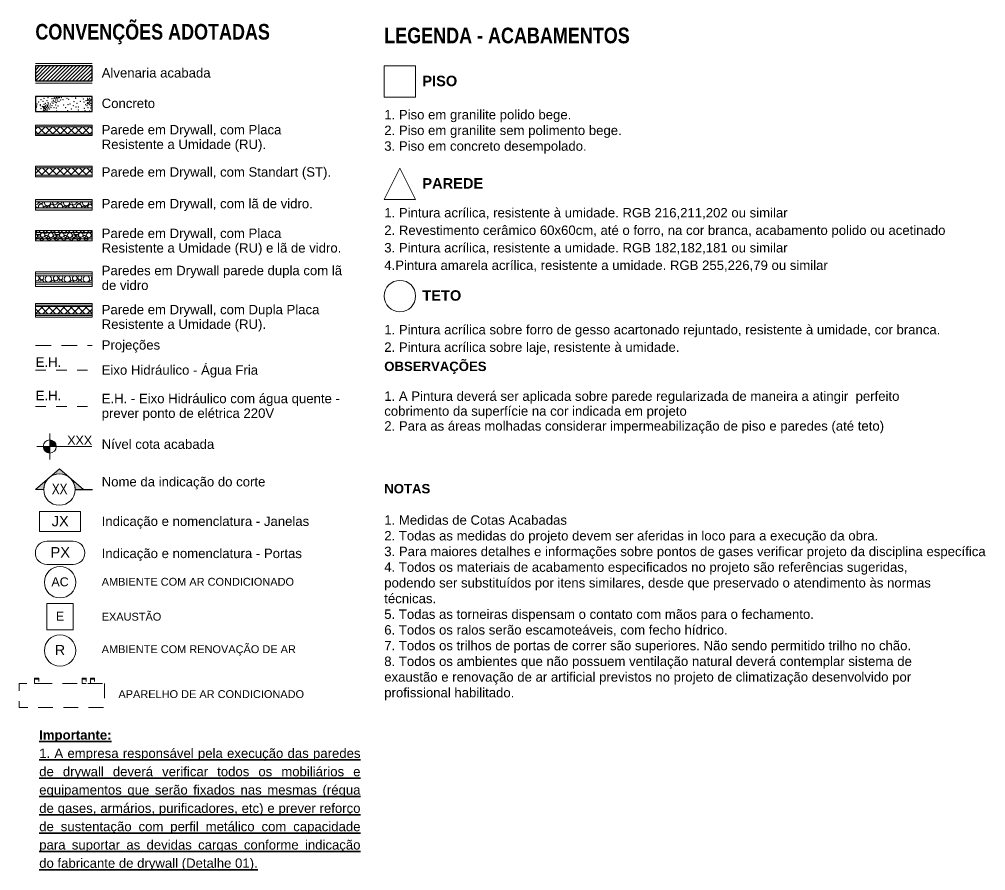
# Model space of a CAD drawing. Header units: metres. Extents: x -77.1 to 22, y -70.6 to -27.7.
# Drawn here: x 12.73 to 21.97, y -58.39 to -50.25 of the extents above; entities that cross this region are included whole.
import ezdxf
from ezdxf.enums import TextEntityAlignment as Align

# ---------------------------------------------------------------- set-up
doc = ezdxf.new("R2010")
doc.units = ezdxf.units.M
doc.header["$MEASUREMENT"] = 0
for name, pattern in [('Dashed', [0.07, 0.045, -0.025]), ('Hidden Line', [0.195611, 0.141111, -0.0545]), ('Long Dashed', [0.2, 0.15, -0.05])]:
    doc.linetypes.add(name, pattern=pattern)
for name, color, linetype, lineweight in [('0_Caneta_No__1', 7, 'Continuous', 35), ('0_Caneta_No__241', 7, 'Continuous', 13), ('0_Caneta_No__3', 7, 'Continuous', 25), ('0_Caneta_No__98', 7, 'Continuous', 0), ('0_Caneta_No__99', 7, 'Continuous', 20), ('PAREDE CONSTRUIR_Caneta_No__241', 7, 'Continuous', 13), ('PAREDE CONSTRUIR_Caneta_No__255', 255, 'Continuous', 0), ('PAREDE CONSTRUIR_Caneta_No__83', 84, 'Continuous', 0), ('PAREDE CONSTRUIR_Caneta_No__96', 252, 'Continuous', 0), ('TERRENO.ARQ_Caneta_No__98', 7, 'Continuous', 0)]:
    doc.layers.add(name, color=color, linetype=linetype, lineweight=lineweight)
for name, color, linetype, lineweight, true_color in [('0_Caneta_No__12', 7, 'Continuous', 0, 0x030303), ('0_Caneta_No__165', 7, 'Continuous', 5, 0x002baa), ('0_Caneta_No__167', 7, 'Continuous', 13, 0x0035d5), ('0_Caneta_No__208', 7, 'Continuous', 13, 0xaf00ea), ('0_Caneta_No__25', 7, 'Continuous', 13, 0x982312), ('0_Caneta_No__97', 7, 'Continuous', 5, 0x6b6b6b), ('GASES_Caneta_No__29', 7, 'Continuous', 0, 0xe3351c)]:
    doc.layers.add(name, color=color, linetype=linetype, lineweight=lineweight, true_color=true_color)
doc.layers.add('GASES', color=7, linetype='Continuous')
doc.styles.add('ESTILO_GERADO_1', font='arial.ttf')
doc.styles.add('ESTILO_GERADO_2', font='arial.ttf')
doc.styles.add('ESTILO_GERADO_3', font='arial.ttf', dxfattribs={"width": 0.8})
doc.styles.add('ESTILO_GERADO_4', font='ARIALN.TTF')
pattern_1 = [(45, (33.910787, -60.25299), (-0.03535534, 0.03535534), []), (135, (33.910787, -60.25299), (0.03535534, 0.03535534), [])]

# ---------------------------------------------------------------- blocks, each defined once
blk = doc.blocks.new('*X1000', base_point=(33.9108, -60.253))
at = {"layer": 'PAREDE CONSTRUIR_Caneta_No__96', "color": 252, "linetype": 'Continuous', "lineweight": 0}
for p, q in [((12.8842, -52.0184), (12.8903, -52.0204)), ((12.8903, -52.0204), (12.9043, -52.0158)), ((12.9043, -52.0158), (12.913, -52.0039)), ((12.913, -52.0039), (12.913, -51.9917)), ((12.9239, -52.0202), (12.9153, -52.032)), ((12.92, -51.9917), (12.9217, -52.0017)), ((12.9217, -52.0017), (12.9318, -52.0102)), ((12.9378, -52.0157), (12.9239, -52.0202)), ((12.9318, -52.0102), (12.9449, -52.0102)), ((12.9517, -52.0202), (12.9378, -52.0157)), ((12.9449, -52.0102), (12.9549, -52.0017)), ((12.9603, -52.032), (12.9517, -52.0202)), ((12.9549, -52.0017), (12.9567, -51.9917)), ((12.9723, -51.9917), (12.9701, -52.0071)), ((12.9701, -52.0071), (12.9773, -52.0228)), ((12.9773, -52.0228), (12.9918, -52.0321)), ((13.009, -52.0321), (13.0235, -52.0228)), ((13.0304, -52.021), (13.0227, -52.0317)), ((13.0235, -52.0228), (13.0307, -52.0071)), ((13.0307, -52.0071), (13.0285, -51.9917)), ((13.0429, -52.017), (13.0304, -52.021)), ((13.0555, -52.021), (13.0429, -52.017)), ((13.0495, -51.9917), (13.0495, -52.0039)), ((13.0495, -52.0039), (13.0582, -52.0158)), ((13.0632, -52.0317), (13.0555, -52.021)), ((13.0582, -52.0158), (13.0722, -52.0204)), ((13.0722, -52.0204), (13.0862, -52.0158)), ((13.0862, -52.0158), (13.0949, -52.0039)), ((13.0949, -52.0039), (13.0949, -51.9917)), ((13.1058, -52.0202), (13.0972, -52.032)), ((13.1018, -51.9917), (13.1036, -52.0017)), ((13.1036, -52.0017), (13.1136, -52.0102)), ((13.1197, -52.0157), (13.1058, -52.0202)), ((13.1136, -52.0102), (13.1268, -52.0102)), ((13.1336, -52.0202), (13.1197, -52.0157)), ((13.1268, -52.0102), (13.1368, -52.0017)), ((13.1422, -52.032), (13.1336, -52.0202)), ((13.1368, -52.0017), (13.1386, -51.9917)), ((13.1542, -51.9917), (13.152, -52.0071)), ((13.152, -52.0071), (13.1591, -52.0228)), ((13.1591, -52.0228), (13.1736, -52.0321)), ((13.1909, -52.0321), (13.2054, -52.0228)), ((13.2123, -52.021), (13.2046, -52.0317)), ((13.2054, -52.0228), (13.2125, -52.0071)), ((13.2125, -52.0071), (13.2103, -51.9917)), ((13.2248, -52.017), (13.2123, -52.021)), ((13.2373, -52.021), (13.2248, -52.017)), ((13.2313, -51.9917), (13.2313, -52.0039)), ((13.2313, -52.0039), (13.24, -52.0158)), ((13.245, -52.0317), (13.2373, -52.021)), ((13.24, -52.0158), (13.254, -52.0204)), ((13.254, -52.0204), (13.2681, -52.0158)), ((13.2681, -52.0158), (13.2767, -52.0039)), ((13.2767, -52.0039), (13.2767, -51.9917)), ((13.2876, -52.0202), (13.279, -52.032)), ((13.2837, -51.9917), (13.2854, -52.0017)), ((13.2854, -52.0017), (13.2955, -52.0102)), ((13.3015, -52.0157), (13.2876, -52.0202)), ((13.2955, -52.0102), (13.3086, -52.0102)), ((13.3154, -52.0202), (13.3015, -52.0157)), ((13.3086, -52.0102), (13.3187, -52.0017)), ((13.324, -52.032), (13.3154, -52.0202)), ((13.3187, -52.0017), (13.3204, -51.9917)), ((13.336, -51.9917), (13.3338, -52.0071)), ((13.3338, -52.0071), (13.341, -52.0228)), ((13.341, -52.0228), (13.3555, -52.0321)), ((13.3727, -52.0321), (13.3872, -52.0228)), ((13.3941, -52.021), (13.3864, -52.0317)), ((13.3872, -52.0228), (13.3944, -52.0071)), ((13.3944, -52.0071), (13.3922, -51.9917)), ((13.4067, -52.017), (13.3941, -52.021)), ((13.4192, -52.021), (13.4067, -52.017)), ((13.4132, -51.9917), (13.4132, -52.0039)), ((13.4132, -52.0039), (13.4219, -52.0158)), ((13.4258, -52.0302), (13.4192, -52.021)), ((13.4219, -52.0158), (13.4258, -52.0171)), ((12.8875, -52.0436), (12.8844, -52.0509)), ((12.8844, -52.0509), (12.8848, -52.0517)), ((12.8948, -52.0406), (12.8875, -52.0436)), ((12.9021, -52.0436), (12.8948, -52.0406)), ((12.9051, -52.0509), (12.9021, -52.0436)), ((12.9048, -52.0517), (12.9051, -52.0509)), ((12.9153, -52.032), (12.9153, -52.0466)), ((12.9153, -52.0466), (12.919, -52.0517)), ((12.9566, -52.0517), (12.9603, -52.0466)), ((12.9603, -52.0466), (12.9603, -52.032)), ((12.9672, -52.0388), (12.9631, -52.0489)), ((12.9631, -52.0489), (12.9642, -52.0517)), ((12.9773, -52.0346), (12.9672, -52.0388)), ((12.9875, -52.0388), (12.9773, -52.0346)), ((12.9916, -52.0489), (12.9875, -52.0388)), ((12.9905, -52.0517), (12.9916, -52.0489)), ((12.9918, -52.0321), (13.009, -52.0321)), ((13.0004, -52.0382), (12.9967, -52.0471)), ((12.9967, -52.0471), (12.9986, -52.0517)), ((13.0093, -52.0346), (13.0004, -52.0382)), ((13.0181, -52.0382), (13.0093, -52.0346)), ((13.0218, -52.0471), (13.0181, -52.0382)), ((13.0199, -52.0517), (13.0218, -52.0471)), ((13.0227, -52.0317), (13.0227, -52.0448)), ((13.0227, -52.0448), (13.0277, -52.0517)), ((13.0582, -52.0517), (13.0632, -52.0448)), ((13.0632, -52.0448), (13.0632, -52.0317)), ((13.0693, -52.0436), (13.0663, -52.0509)), ((13.0663, -52.0509), (13.0666, -52.0517)), ((13.0766, -52.0406), (13.0693, -52.0436)), ((13.0839, -52.0436), (13.0766, -52.0406)), ((13.087, -52.0509), (13.0839, -52.0436)), ((13.0867, -52.0517), (13.087, -52.0509)), ((13.0972, -52.032), (13.0972, -52.0466)), ((13.0972, -52.0466), (13.1009, -52.0517)), ((13.1385, -52.0517), (13.1422, -52.0466)), ((13.1422, -52.0466), (13.1422, -52.032)), ((13.1491, -52.0388), (13.1449, -52.0489)), ((13.1449, -52.0489), (13.1461, -52.0517)), ((13.1592, -52.0346), (13.1491, -52.0388)), ((13.1693, -52.0388), (13.1592, -52.0346)), ((13.1735, -52.0489), (13.1693, -52.0388)), ((13.1723, -52.0517), (13.1735, -52.0489)), ((13.1736, -52.0321), (13.1909, -52.0321)), ((13.1822, -52.0382), (13.1786, -52.0471)), ((13.1786, -52.0471), (13.1805, -52.0517)), ((13.1911, -52.0346), (13.1822, -52.0382)), ((13.2, -52.0382), (13.1911, -52.0346)), ((13.2037, -52.0471), (13.2, -52.0382)), ((13.2017, -52.0517), (13.2037, -52.0471)), ((13.2046, -52.0317), (13.2046, -52.0448)), ((13.2046, -52.0448), (13.2096, -52.0517)), ((13.24, -52.0517), (13.245, -52.0448)), ((13.245, -52.0448), (13.245, -52.0317)), ((13.2512, -52.0436), (13.2481, -52.0509)), ((13.2481, -52.0509), (13.2485, -52.0517)), ((13.2585, -52.0406), (13.2512, -52.0436)), ((13.2658, -52.0436), (13.2585, -52.0406)), ((13.2688, -52.0509), (13.2658, -52.0436)), ((13.2685, -52.0517), (13.2688, -52.0509)), ((13.279, -52.032), (13.279, -52.0466)), ((13.279, -52.0466), (13.2827, -52.0517)), ((13.3204, -52.0517), (13.324, -52.0466)), ((13.324, -52.0466), (13.324, -52.032)), ((13.3309, -52.0388), (13.3268, -52.0489)), ((13.3268, -52.0489), (13.3279, -52.0517)), ((13.3411, -52.0346), (13.3309, -52.0388)), ((13.3512, -52.0388), (13.3411, -52.0346)), ((13.3553, -52.0489), (13.3512, -52.0388)), ((13.3542, -52.0517), (13.3553, -52.0489)), ((13.3555, -52.0321), (13.3727, -52.0321)), ((13.3641, -52.0382), (13.3604, -52.0471)), ((13.3604, -52.0471), (13.3623, -52.0517)), ((13.373, -52.0346), (13.3641, -52.0382)), ((13.3818, -52.0382), (13.373, -52.0346)), ((13.3855, -52.0471), (13.3818, -52.0382)), ((13.3836, -52.0517), (13.3855, -52.0471)), ((13.3864, -52.0317), (13.3864, -52.0448)), ((13.3864, -52.0448), (13.3914, -52.0517)), ((13.4219, -52.0517), (13.4258, -52.0463))]:
    blk.add_line(p, q, dxfattribs=at)
blk = doc.blocks.new('*X1001', base_point=(33.9108, -60.253))
at = {"layer": 'PAREDE CONSTRUIR_Caneta_No__96', "color": 252, "linetype": 'Continuous', "lineweight": 0}
for centre, radius in [((12.9548, -52.3112), 0.0213), ((13.0315, -52.3123), 0.0237), ((13.1367, -52.3112), 0.0213), ((13.2134, -52.3123), 0.0237), ((13.3185, -52.3112), 0.0213), ((13.3952, -52.3123), 0.0237), ((12.9211, -52.3201), 0.0125), ((12.9885, -52.3239), 0.0103), ((13.0711, -52.3219), 0.0143), ((13.103, -52.3201), 0.0125), ((13.1703, -52.3239), 0.0103), ((13.2529, -52.3219), 0.0143), ((13.2848, -52.3201), 0.0125), ((13.3522, -52.3239), 0.0103)]:
    blk.add_circle(centre, radius, dxfattribs=at)
for centre, radius, start, end in [((12.9122, -52.2758), 0.0306, 203.66298, 338.71845), ((12.984, -52.2695), 0.0239, 226.62229, 313.3777), ((13.0941, -52.2758), 0.0306, 201.28156, 338.71844), ((13.1659, -52.2695), 0.0239, 226.6223, 313.37769), ((13.276, -52.2758), 0.0306, 201.28156, 338.71844), ((13.3477, -52.2695), 0.0239, 226.62231, 313.37769), ((12.8892, -52.3219), 0.0143, 249.59249, 110.40751), ((12.894, -52.3605), 0.0239, 34.93905, 114.29896), ((12.942, -52.3561), 0.0192, 28.84317, 151.15683), ((13.0041, -52.3668), 0.0306, 40.53009, 139.46991), ((13.0759, -52.3605), 0.0239, 34.93906, 145.06094), ((13.1239, -52.3561), 0.0192, 28.84319, 151.15681), ((13.186, -52.3668), 0.0306, 40.53011, 139.4699), ((13.2577, -52.3605), 0.0239, 34.93908, 145.06092), ((13.3058, -52.3561), 0.0192, 28.84321, 151.15679), ((13.3678, -52.3668), 0.0306, 40.53012, 139.46988), ((13.4396, -52.3605), 0.0239, 125.233, 145.06091), ((13.4348, -52.3219), 0.0143, 128.66081, 231.33919)]:
    blk.add_arc(centre, radius, start, end, dxfattribs=at)
blk = doc.blocks.new('*X1002', base_point=(33.9108, -60.253))
at = {"layer": 'PAREDE CONSTRUIR_Caneta_No__96', "color": 252, "linetype": 'Continuous', "lineweight": 0}
for p, q in [((12.8951, -52.7015), (12.8842, -52.7051)), ((12.8842, -52.744), (12.8977, -52.7484)), ((12.8887, -52.7596), (12.8842, -52.7534)), ((12.8887, -52.7615), (12.8887, -52.7596)), ((12.8977, -52.7484), (12.9118, -52.7438)), ((12.9118, -52.7052), (12.9004, -52.7015)), ((12.9204, -52.7172), (12.9118, -52.7052)), ((12.9118, -52.7438), (12.9204, -52.7319)), ((12.9204, -52.7319), (12.9204, -52.7172)), ((12.9313, -52.7482), (12.9228, -52.76)), ((12.9228, -52.76), (12.9228, -52.7615)), ((12.9334, -52.7054), (12.9269, -52.7168)), ((12.9269, -52.7168), (12.9291, -52.7297)), ((12.9291, -52.7297), (12.9392, -52.7381)), ((12.9452, -52.7436), (12.9313, -52.7482)), ((12.9441, -52.7015), (12.9334, -52.7054)), ((12.9392, -52.7381), (12.9523, -52.7381)), ((12.9592, -52.7482), (12.9452, -52.7436)), ((12.9581, -52.7054), (12.9474, -52.7015)), ((12.9523, -52.7381), (12.9624, -52.7297)), ((12.9646, -52.7168), (12.9581, -52.7054)), ((12.9677, -52.76), (12.9592, -52.7482)), ((12.9624, -52.7297), (12.9646, -52.7168)), ((12.9677, -52.7615), (12.9677, -52.76)), ((12.98, -52.718), (12.9775, -52.7351)), ((12.9775, -52.7351), (12.9847, -52.7508)), ((12.9913, -52.705), (12.98, -52.718)), ((12.9847, -52.7508), (12.9992, -52.7601)), ((13.0031, -52.7015), (12.9913, -52.705)), ((12.9992, -52.7601), (13.0164, -52.7601)), ((13.0244, -52.705), (13.0126, -52.7015)), ((13.0164, -52.7601), (13.0309, -52.7508)), ((13.0357, -52.718), (13.0244, -52.705)), ((13.0379, -52.749), (13.0301, -52.7596)), ((13.0301, -52.7596), (13.0301, -52.7615)), ((13.0309, -52.7508), (13.0381, -52.7351)), ((13.0381, -52.7351), (13.0357, -52.718)), ((13.0504, -52.7449), (13.0379, -52.749)), ((13.0629, -52.749), (13.0504, -52.7449)), ((13.0656, -52.7052), (13.0569, -52.7172)), ((13.0569, -52.7172), (13.0569, -52.7319)), ((13.0569, -52.7319), (13.0656, -52.7438)), ((13.0706, -52.7596), (13.0629, -52.749)), ((13.0769, -52.7015), (13.0656, -52.7052)), ((13.0656, -52.7438), (13.0796, -52.7484)), ((13.0706, -52.7615), (13.0706, -52.7596)), ((13.0796, -52.7484), (13.0936, -52.7438)), ((13.0936, -52.7052), (13.0823, -52.7015)), ((13.1023, -52.7172), (13.0936, -52.7052)), ((13.0936, -52.7438), (13.1023, -52.7319)), ((13.1023, -52.7319), (13.1023, -52.7172)), ((13.1132, -52.7482), (13.1046, -52.76)), ((13.1046, -52.76), (13.1046, -52.7615)), ((13.1153, -52.7054), (13.1087, -52.7168)), ((13.1087, -52.7168), (13.111, -52.7297)), ((13.111, -52.7297), (13.1211, -52.7381)), ((13.1271, -52.7436), (13.1132, -52.7482)), ((13.126, -52.7015), (13.1153, -52.7054)), ((13.1211, -52.7381), (13.1342, -52.7381)), ((13.141, -52.7482), (13.1271, -52.7436)), ((13.1399, -52.7054), (13.1293, -52.7015)), ((13.1342, -52.7381), (13.1442, -52.7297)), ((13.1465, -52.7168), (13.1399, -52.7054)), ((13.1496, -52.76), (13.141, -52.7482)), ((13.1442, -52.7297), (13.1465, -52.7168)), ((13.1496, -52.7615), (13.1496, -52.76)), ((13.1618, -52.718), (13.1594, -52.7351)), ((13.1594, -52.7351), (13.1665, -52.7508)), ((13.1731, -52.705), (13.1618, -52.718)), ((13.1665, -52.7508), (13.181, -52.7601)), ((13.1849, -52.7015), (13.1731, -52.705)), ((13.181, -52.7601), (13.1983, -52.7601)), ((13.2062, -52.705), (13.1944, -52.7015)), ((13.1983, -52.7601), (13.2128, -52.7508)), ((13.2175, -52.718), (13.2062, -52.705)), ((13.2197, -52.749), (13.212, -52.7596)), ((13.212, -52.7596), (13.212, -52.7615)), ((13.2128, -52.7508), (13.22, -52.7351)), ((13.22, -52.7351), (13.2175, -52.718)), ((13.2322, -52.7449), (13.2197, -52.749)), ((13.2447, -52.749), (13.2322, -52.7449)), ((13.2474, -52.7052), (13.2388, -52.7172)), ((13.2388, -52.7172), (13.2388, -52.7319)), ((13.2388, -52.7319), (13.2474, -52.7438)), ((13.2525, -52.7596), (13.2447, -52.749)), ((13.2588, -52.7015), (13.2474, -52.7052)), ((13.2474, -52.7438), (13.2614, -52.7484)), ((13.2525, -52.7615), (13.2525, -52.7596)), ((13.2614, -52.7484), (13.2755, -52.7438)), ((13.2755, -52.7052), (13.2641, -52.7015)), ((13.2841, -52.7172), (13.2755, -52.7052)), ((13.2755, -52.7438), (13.2841, -52.7319)), ((13.2841, -52.7319), (13.2841, -52.7172)), ((13.2951, -52.7482), (13.2865, -52.76)), ((13.2865, -52.76), (13.2865, -52.7615)), ((13.2971, -52.7054), (13.2906, -52.7168)), ((13.2906, -52.7168), (13.2929, -52.7297)), ((13.2929, -52.7297), (13.3029, -52.7381)), ((13.309, -52.7436), (13.2951, -52.7482)), ((13.3078, -52.7015), (13.2971, -52.7054)), ((13.3029, -52.7381), (13.316, -52.7381)), ((13.3229, -52.7482), (13.309, -52.7436)), ((13.3218, -52.7054), (13.3111, -52.7015)), ((13.316, -52.7381), (13.3261, -52.7297)), ((13.3284, -52.7168), (13.3218, -52.7054)), ((13.3315, -52.76), (13.3229, -52.7482)), ((13.3261, -52.7297), (13.3284, -52.7168)), ((13.3315, -52.7615), (13.3315, -52.76)), ((13.3437, -52.718), (13.3412, -52.7351)), ((13.3412, -52.7351), (13.3484, -52.7508)), ((13.355, -52.705), (13.3437, -52.718)), ((13.3484, -52.7508), (13.3629, -52.7601)), ((13.3668, -52.7015), (13.355, -52.705)), ((13.3629, -52.7601), (13.3801, -52.7601)), ((13.3881, -52.705), (13.3763, -52.7015)), ((13.3801, -52.7601), (13.3946, -52.7508)), ((13.3994, -52.718), (13.3881, -52.705)), ((13.4016, -52.749), (13.3938, -52.7596)), ((13.3938, -52.7596), (13.3938, -52.7615)), ((13.3946, -52.7508), (13.4018, -52.7351)), ((13.4018, -52.7351), (13.3994, -52.718)), ((13.4141, -52.7449), (13.4016, -52.749)), ((13.4258, -52.7488), (13.4141, -52.7449)), ((13.4258, -52.71), (13.4206, -52.7172)), ((13.4206, -52.7172), (13.4206, -52.7319)), ((13.4206, -52.7319), (13.4258, -52.7391))]:
    blk.add_line(p, q, dxfattribs=at)
blk = doc.blocks.new('*X1003', base_point=(33.9108, -60.253))
at = {"layer": '0_Caneta_No__241', "color": 7, "linetype": 'Continuous', "lineweight": 13}
for p, q in [((13.0705, -51.0024), (13.0711, -50.9865)), ((13.0705, -51.0024), (13.0835, -51.0052)), ((13.091, -50.9865), (13.0835, -51.0052)), ((13.0986, -50.9977), (13.1031, -50.9865)), ((13.1145, -50.9984), (13.0986, -50.9977)), ((13.1076, -50.9865), (13.1158, -50.9932)), ((13.1158, -50.9932), (13.1145, -50.9984)), ((13.3827, -51.0107), (13.3782, -51.0232)), ((13.3827, -51.0107), (13.3992, -51.0136)), ((12.9596, -51.0939), (12.9653, -51.0799)), ((12.9755, -51.0947), (12.9596, -51.0939)), ((12.964, -51.1178), (12.9646, -51.1011)), ((12.9646, -51.1011), (12.982, -51.1)), ((12.9653, -51.0799), (12.9769, -51.0894)), ((12.9769, -51.0894), (12.9755, -51.0947)), ((12.982, -51.1), (12.9769, -51.1206)), ((12.9788, -51.0818), (12.9849, -51.0691)), ((12.9921, -51.0882), (12.9788, -51.0818)), ((12.9849, -51.0691), (12.9931, -51.067)), ((12.9921, -51.0882), (13.0057, -51.0771)), ((12.9931, -51.067), (13.0057, -51.0771)), ((13.395, -51.0289), (13.3782, -51.0232)), ((13.3807, -51.0548), (13.3836, -51.0392)), ((13.3857, -51.0569), (13.3807, -51.0548)), ((13.3836, -51.0392), (13.3967, -51.0467)), ((13.3967, -51.0467), (13.3857, -51.0569)), ((13.3992, -51.0136), (13.395, -51.0289)), ((13.4102, -51.022), (13.401, -51.038)), ((13.4053, -51.045), (13.401, -51.038)), ((13.4175, -51.0576), (13.4053, -51.045)), ((13.4222, -51.0213), (13.4102, -51.022)), ((13.4258, -51.0495), (13.4175, -51.0576)), ((13.4258, -51.0315), (13.4222, -51.0213)), ((12.964, -51.1178), (12.9769, -51.1206))]:
    blk.add_line(p, q, dxfattribs=at)
for p in [(12.9001, -50.9875), (12.9678, -51.0026), (13.0039, -50.9956), (13.0432, -51.0064), (13.0636, -51.0031), (13.0956, -51.0085), (13.1322, -50.9974), (13.1675, -50.9875), (13.1869, -51.0019), (13.2335, -50.9889), (13.2699, -51.0024), (13.2701, -50.9919), (13.3315, -50.9874), (13.3418, -51.0089), (13.383, -51.0038), (13.4036, -51.003), (12.8924, -51.0901), (12.8965, -51.0764), (12.8995, -51.0586), (12.9171, -51.0384), (12.9303, -51.0636), (12.9321, -51.0745), (12.9371, -51.0154), (12.938, -51.1019), (12.9496, -51.0799), (12.9564, -51.0331), (12.9578, -51.0839), (12.9675, -51.0613), (12.9804, -51.0508), (12.9933, -51.0942), (12.9957, -51.026), (13.0045, -51.0457), (13.0089, -51.0583), (13.0108, -51.0929), (13.0251, -51.076), (13.0282, -51.0577), (13.0341, -51.0936), (13.0433, -51.0395), (13.0437, -51.0721), (13.0533, -51.0506), (13.0558, -51.0234), (13.0617, -51.036), (13.0627, -51.0929), (13.0763, -51.0393), (13.0775, -51.0677), (13.0784, -51.0194), (13.0839, -51.0462), (13.0839, -51.0951), (13.0951, -51.0289), (13.0998, -51.0777), (13.1103, -51.0332), (13.1264, -51.0199), (13.1482, -51.0151), (13.1562, -51.067), (13.1733, -51.093), (13.1949, -51.0655), (13.2038, -51.0133), (13.2152, -51.0563), (13.246, -51.0731), (13.2547, -51.0353), (13.2713, -51.0865), (13.2819, -51.0512), (13.2955, -51.0863), (13.3139, -51.0327), (13.3505, -51.0385), (13.3517, -51.0999), (13.364, -51.0641), (13.367, -51.0245), (13.3793, -51.0725), (13.3879, -51.0923), (13.4018, -51.0637), (13.4122, -51.096), (13.4151, -51.0751), (13.4174, -51.0171), (13.4258, -51.0651), (12.9619, -51.126), (12.9739, -51.1292), (12.9874, -51.1084), (12.9948, -51.1207), (13.0029, -51.1051), (13.0174, -51.1045), (13.0872, -51.125), (13.1918, -51.121), (13.2271, -51.106), (13.294, -51.1155), (13.3582, -51.1214), (13.4029, -51.1248)]:
    blk.add_point(p, dxfattribs=at)
blk = doc.blocks.new('Especificador(3)[1]_8', base_point=(12.9701, -55.7806))
at = {"layer": '0_Caneta_No__167', "color": 162, "linetype": 'Continuous', "lineweight": 13, "true_color": 0x0035d5}
blk.add_circle((13.1201, -55.6306), 0.15, dxfattribs=at)
at = {"layer": '0_Caneta_No__167', "color": 162, "lineweight": 13, "true_color": 0x0035d5, "style": 'ESTILO_GERADO_1'}
blk.add_attdef('Teto', text='', height=0.085, dxfattribs=at).set_placement((13.1201, -55.6264), align=Align.MIDDLE_CENTER)
blk = doc.blocks.new('Especificador(3)[2]_8', base_point=(12.9701, -56.4336))
at = {"layer": '0_Caneta_No__208', "color": 200, "linetype": 'Continuous', "lineweight": 13, "true_color": 0xaf00ea}
blk.add_circle((13.1201, -56.2836), 0.15, dxfattribs=at)
at = {"layer": '0_Caneta_No__208', "color": 200, "lineweight": 13, "true_color": 0xaf00ea, "style": 'ESTILO_GERADO_1'}
blk.add_attdef('Teto', text='', height=0.095, dxfattribs=at).set_placement((13.1201, -56.2782), align=Align.MIDDLE_CENTER)
blk = doc.blocks.new('Ar Condicionado Split 20[3]_8', base_point=(13.5458, -56.5983))
at = {"layer": '0_Caneta_No__167', "color": 162, "linetype": 'Hidden Line', "lineweight": 13, "true_color": 0x0035d5, "flags": 128}
for points in [[(12.8758, -56.5583), (12.8758, -56.5483), (12.9158, -56.5483), (12.9158, -56.5583)], [(13.3308, -56.5583), (13.3308, -56.5483), (13.3708, -56.5483), (13.3708, -56.5583)], [(13.4108, -56.5583), (13.4108, -56.5483), (13.4508, -56.5483), (13.4508, -56.5583)], [(13.5458, -56.5983), (13.5458, -56.8283), (12.7308, -56.8283), (12.7308, -56.5983)], [(12.9158, -56.5983), (12.8758, -56.5983), (12.8758, -56.5583), (12.9158, -56.5583)], [(13.3708, -56.5983), (13.3308, -56.5983), (13.3308, -56.5583), (13.3708, -56.5583)], [(13.4508, -56.5983), (13.4108, -56.5983), (13.4108, -56.5583), (13.4508, -56.5583)]]:
    blk.add_lwpolyline(points, close=True, dxfattribs=at)
blk = doc.blocks.new('Especificador(3)[4]_8', base_point=(12.9951, -56.0851))
at = {"layer": 'GASES_Caneta_No__29', "color": 22, "linetype": 'Continuous', "lineweight": 0, "true_color": 0xe3351c}
for p, q in [((13.2451, -55.8351), (12.9951, -55.8351)), ((12.9951, -55.8351), (12.9951, -56.0851)), ((13.2451, -56.0851), (13.2451, -55.8351)), ((12.9951, -56.0851), (13.2451, -56.0851))]:
    blk.add_line(p, q, dxfattribs=at)
at = {"layer": 'GASES_Caneta_No__29', "color": 22, "lineweight": 0, "true_color": 0xe3351c, "style": 'ESTILO_GERADO_1'}
blk.add_attdef('Piso', text='', height=0.085, dxfattribs=at).set_placement((13.1201, -55.9552), align=Align.MIDDLE_CENTER)

msp = doc.modelspace()

# ---------------------------------------------------------------- hatches: boundary and pattern name
at = {"layer": '0_Caneta_No__241', "linetype": 'Continuous', "lineweight": 13}
h = msp.add_hatch(dxfattribs=at)
h.set_pattern_fill('common_brick_0008', style=0, pattern_type=2)
h.set_pattern_definition([(45, (33.910787, -60.252989), (-0.01767767, 0.01767767), [])])
h.paths.add_polyline_path([(12.8842, -50.693), (12.8842, -50.8365), (13.4258, -50.8365), (13.4258, -50.693)])
at = {"layer": '0_Caneta_No__25', "linetype": 'Continuous', "lineweight": 13, "true_color": 0x982312}
for points in [[(13.0218, -54.3323), (12.9593, -54.3323), (12.9641, -54.3562), (12.9776, -54.3765), (12.9979, -54.39), (13.0218, -54.3948)], [(13.0218, -54.3323), (13.0843, -54.3323), (13.0795, -54.3083), (13.066, -54.2881), (13.0457, -54.2745), (13.0218, -54.2698)]]:
    msp.add_hatch(color=24, dxfattribs=at).paths.add_polyline_path(points)
at = {"layer": 'PAREDE CONSTRUIR_Caneta_No__241', "linetype": 'Continuous', "lineweight": 13}
h = msp.add_hatch(dxfattribs=at)
h.set_pattern_fill('Placomur_0008', style=0, pattern_type=2)
h.set_pattern_definition(pattern_1)
h.paths.add_polyline_path([(12.8842, -51.7386), (13.4258, -51.7386), (13.4258, -51.6686), (12.8842, -51.6686)])
at = {"layer": 'PAREDE CONSTRUIR_Caneta_No__255', "linetype": 'Continuous', "lineweight": 0}
for points in [[(12.8842, -51.2752), (13.4258, -51.2752), (13.4258, -51.2602), (12.8842, -51.2602)], [(12.8842, -51.3602), (13.4258, -51.3602), (13.4258, -51.3452), (12.8842, -51.3452)], [(12.8842, -51.6686), (13.4258, -51.6686), (13.4258, -51.6536), (12.8842, -51.6536)], [(12.8842, -51.7536), (13.4258, -51.7536), (13.4258, -51.7386), (12.8842, -51.7386)], [(12.8842, -51.9717), (12.8842, -51.9917), (13.4258, -51.9917), (13.4258, -51.9717)], [(12.8842, -52.0517), (12.8842, -52.0717), (13.4258, -52.0717), (13.4258, -52.0517)], [(12.8842, -52.9949), (13.4258, -52.9949), (13.4258, -52.9799), (12.8842, -52.9799)], [(12.8842, -53.0799), (13.4258, -53.0799), (13.4258, -53.0649), (12.8842, -53.0649)]]:
    msp.add_hatch(color=255, dxfattribs=at).paths.add_polyline_path(points)
at = {"layer": 'PAREDE CONSTRUIR_Caneta_No__83', "linetype": 'Continuous', "lineweight": 0}
h = msp.add_hatch(dxfattribs=at)
h.set_pattern_fill('Placomur_0008', color=84, style=0, pattern_type=2)
h.set_pattern_definition(pattern_1)
h.paths.add_polyline_path([(12.8842, -51.3452), (13.4258, -51.3452), (13.4258, -51.2752), (12.8842, -51.2752)])
h = msp.add_hatch(dxfattribs=at)
h.set_pattern_fill('Placomur_0008', color=84, style=0, pattern_type=2)
h.set_pattern_definition(pattern_1)
h.paths.add_polyline_path([(13.4258, -52.2669), (12.8842, -52.2669), (12.8842, -52.2869), (13.4258, -52.2869)])
h = msp.add_hatch(dxfattribs=at)
h.set_pattern_fill('Placomur_0008', color=84, style=0, pattern_type=2)
h.set_pattern_definition(pattern_1)
h.paths.add_polyline_path([(12.8842, -52.3669), (13.4258, -52.3669), (13.4258, -52.3469), (12.8842, -52.3469)])
h = msp.add_hatch(dxfattribs=at)
h.set_pattern_fill('Placomur_0008', color=84, style=0, pattern_type=2)
h.set_pattern_definition(pattern_1)
h.paths.add_polyline_path([(12.8842, -53.0649), (13.4258, -53.0649), (13.4258, -52.9949), (12.8842, -52.9949)])
at = {"layer": 'TERRENO.ARQ_Caneta_No__98', "linetype": 'Continuous', "lineweight": 0}
for points in [[(13.1141, -54.5458), (13.0158, -54.6307, -0.3722), (13.2123, -54.6307)], [(12.9638, -54.7444, -0.217896), (13.0158, -54.6307), (12.8842, -54.7444)], [(13.2123, -54.6307, -0.217896), (13.2644, -54.7444), (13.3439, -54.7444)]]:
    msp.add_hatch(color=7, dxfattribs=at).paths.add_polyline_path(points)

# ---------------------------------------------------------------- linework, layer by layer
at = {"layer": '0_Caneta_No__167', "color": 162, "linetype": 'Dashed', "lineweight": 13, "true_color": 0x0035d5}
msp.add_line((12.8842, -53.6019), (13.4258, -53.6019), dxfattribs=at)
at = {"layer": '0_Caneta_No__241', "color": 7, "linetype": 'Long Dashed', "lineweight": 13}
msp.add_line((12.8842, -53.3674), (13.4258, -53.3674), dxfattribs=at)
at = {"layer": '0_Caneta_No__241', "color": 7, "linetype": 'Continuous', "lineweight": 13, "flags": 128}
for points in [[(13.4258, -50.67), (12.8842, -50.67)], [(13.4258, -50.8595), (12.8842, -50.8595)]]:
    msp.add_lwpolyline(points, dxfattribs=at)
at = {"layer": '0_Caneta_No__241', "color": 7, "linetype": 'Continuous', "lineweight": 13}
for points in [[(16.2206, -50.693), (16.5206, -50.693), (16.5206, -50.993), (16.2206, -50.993)], [(16.2206, -51.9724), (16.3706, -51.6724), (16.5206, -51.9724)]]:
    msp.add_lwpolyline(points, close=True, dxfattribs=at)
at = {"layer": '0_Caneta_No__241', "color": 7, "linetype": 'Continuous', "lineweight": 25, "flags": 128}
msp.add_lwpolyline([(12.8842, -50.9865), (12.8842, -51.1299), (13.4258, -51.1299), (13.4258, -50.9865)], close=True, dxfattribs=at)
at = {"layer": '0_Caneta_No__241', "color": 7, "linetype": 'Continuous', "lineweight": 13, "flags": 128}
msp.add_lwpolyline([(12.9249, -54.9533), (13.3151, -54.9533), (13.3151, -55.1458), (12.9249, -55.1458)], close=True, dxfattribs=at)
msp.add_lwpolyline([(12.9942, -55.2387), (13.246, -55.2387, -0.414214), (13.356, -55.3487), (13.356, -55.3513, -0.414214), (13.246, -55.4613), (12.9942, -55.4613, -0.414214), (12.8842, -55.3513), (12.8842, -55.3487, -0.414214)], format="xyb", close=True, dxfattribs=at)
at = {"layer": '0_Caneta_No__241', "color": 7, "linetype": 'Continuous', "lineweight": 13}
msp.add_circle((16.3706, -52.8944), 0.15, dxfattribs=at)
at = {"layer": '0_Caneta_No__25', "color": 24, "linetype": 'Dashed', "lineweight": 13, "true_color": 0x982312}
msp.add_line((12.8842, -53.9509), (13.4258, -53.9509), dxfattribs=at)
at = {"layer": '0_Caneta_No__25', "color": 24, "linetype": 'Continuous', "lineweight": 13, "true_color": 0x982312}
for p, q in [((13.0218, -54.4573), (13.0218, -54.2073)), ((12.8968, -54.3323), (13.4226, -54.3323))]:
    msp.add_line(p, q, dxfattribs=at)
msp.add_circle((13.0218, -54.3323), 0.0625, dxfattribs=at)
at = {"layer": '0_Caneta_No__3', "color": 7, "linetype": 'Continuous', "lineweight": 25}
msp.add_line((13.2718, -54.7444), (13.4302, -54.7444), dxfattribs=at)
at = {"layer": '0_Caneta_No__3', "color": 7, "linetype": 'Continuous', "lineweight": 25, "flags": 128}
msp.add_lwpolyline([(12.8842, -50.693), (12.8842, -50.8365), (13.4258, -50.8365), (13.4258, -50.693)], close=True, dxfattribs=at)
at = {"layer": '0_Caneta_No__97', "color": 251, "linetype": 'Continuous', "lineweight": 5, "true_color": 0x6b6b6b}
for p, q in [((13.1141, -54.5458), (13.0158, -54.6307)), ((13.2123, -54.6307), (13.1141, -54.5458)), ((13.0158, -54.6307), (12.8842, -54.7444)), ((13.3439, -54.7444), (13.2123, -54.6307)), ((12.8842, -54.7444), (12.9638, -54.7444)), ((13.2644, -54.7444), (13.3439, -54.7444))]:
    msp.add_line(p, q, dxfattribs=at)
for start, end in [(49.1695, 130.8305), (130.8305, 180), (0, 49.1695)]:
    msp.add_arc((13.1141, -54.7444), 0.1503, start, end, dxfattribs=at)
at = {"layer": '0_Caneta_No__98', "color": 7, "linetype": 'Continuous', "lineweight": 0}
for p in [(12.8842, -54.7444), (13.3439, -54.7444)]:
    msp.add_line(p, (13.1141, -54.5458), dxfattribs=at)
msp.add_circle((13.1141, -54.7444), 0.1503, dxfattribs=at)
at = {"layer": 'PAREDE CONSTRUIR_Caneta_No__241', "color": 7, "linetype": 'Continuous', "lineweight": 13}
for p, q in [((12.8842, -51.2752), (13.4258, -51.2752)), ((12.8842, -51.3452), (13.4258, -51.3452)), ((12.8842, -51.6686), (13.4258, -51.6686)), ((12.8842, -51.7386), (13.4258, -51.7386)), ((12.8842, -51.9917), (13.4258, -51.9917)), ((12.8842, -52.0517), (13.4258, -52.0517)), ((12.8842, -52.2869), (13.4258, -52.2869)), ((12.8842, -52.3469), (13.4258, -52.3469)), ((12.8842, -52.7015), (13.4258, -52.7015)), ((12.8842, -52.7615), (13.4258, -52.7615)), ((12.8842, -52.9949), (13.4258, -52.9949)), ((12.8842, -53.0649), (13.4258, -53.0649))]:
    msp.add_line(p, q, dxfattribs=at)
for points in [[(13.4258, -51.2602), (12.8842, -51.2602)], [(12.8842, -51.2752), (12.8842, -51.2602)], [(12.8842, -51.3452), (12.8842, -51.2752)], [(13.4258, -51.2752), (13.4258, -51.2602)], [(13.4258, -51.3452), (13.4258, -51.2752)], [(12.8842, -51.3602), (12.8842, -51.3452)], [(12.8842, -51.3602), (13.4258, -51.3602)], [(13.4258, -51.3602), (13.4258, -51.3452)], [(13.4258, -51.6536), (12.8842, -51.6536)], [(12.8842, -51.6686), (12.8842, -51.6536)], [(13.4258, -51.6686), (13.4258, -51.6536)], [(12.8842, -51.7386), (12.8842, -51.6686)], [(12.8842, -51.7536), (12.8842, -51.7386)], [(13.4258, -51.7386), (13.4258, -51.6686)], [(13.4258, -51.7536), (13.4258, -51.7386)], [(12.8842, -51.7536), (13.4258, -51.7536)], [(12.8842, -51.9917), (12.8842, -51.9717)], [(13.4258, -51.9717), (12.8842, -51.9717)], [(12.8842, -52.0517), (12.8842, -51.9917)], [(13.4258, -51.9717), (13.4258, -52.0717)], [(12.8842, -52.0717), (12.8842, -52.0517)], [(12.8842, -52.0717), (13.4258, -52.0717)], [(13.4258, -52.2669), (12.8842, -52.2669)], [(12.8842, -52.2669), (12.8842, -52.3669)], [(13.4258, -52.3669), (13.4258, -52.2669)], [(12.8842, -52.3669), (13.4258, -52.3669)], [(12.8842, -52.7015), (12.8842, -52.6615)], [(13.4258, -52.6615), (12.8842, -52.6615)], [(12.8842, -52.7615), (12.8842, -52.6656)], [(13.4258, -52.6615), (13.4258, -52.8015)], [(13.4258, -52.6815), (12.8842, -52.6815)], [(12.8842, -52.8015), (12.8842, -52.7615)], [(12.8842, -52.7815), (13.4258, -52.7815)], [(12.8842, -52.8015), (13.4258, -52.8015)], [(12.8842, -52.9949), (12.8842, -52.9649)], [(13.4258, -52.9649), (12.8842, -52.9649)], [(13.4258, -52.9799), (12.8842, -52.9799)], [(12.8842, -53.0649), (12.8842, -52.9949)], [(13.4258, -53.0949), (13.4258, -52.9649)], [(13.4258, -53.0649), (13.4258, -52.9949)], [(12.8842, -53.0949), (12.8842, -53.0649)], [(12.8842, -53.0799), (13.4258, -53.0799)], [(12.8842, -53.0949), (13.4258, -53.0949)], [(13.4258, -53.0799), (13.4258, -53.0649)]]:
    msp.add_lwpolyline(points, dxfattribs=at)

# ---------------------------------------------------------------- block references
at = {"color": 7, "linetype": 'Continuous', "lineweight": 0}
for name, p, values in [('Especificador(3)[1]_8', (12.9701, -55.7806), {'Teto': 'AC'}), ('Especificador(3)[2]_8', (12.9701, -56.4336), {'Teto': 'R'})]:
    msp.add_blockref(name, p, dxfattribs=at).add_auto_attribs(values)
at = {"layer": '0_Caneta_No__167', "color": 162, "linetype": 'Hidden Line', "lineweight": 13, "true_color": 0x0035d5}
msp.add_blockref('Ar Condicionado Split 20[3]_8', (13.5458, -56.5983), dxfattribs=at)
at = {"layer": '0_Caneta_No__241', "color": 7, "linetype": 'Continuous', "lineweight": 13}
msp.add_blockref('*X1003', (33.9108, -60.253), dxfattribs=at)
at = {"layer": 'GASES', "color": 7, "linetype": 'Continuous', "lineweight": 0}
msp.add_blockref('Especificador(3)[4]_8', (12.9951, -56.0851), dxfattribs=at).add_auto_attribs({'Piso': 'E'})
at = {"layer": 'PAREDE CONSTRUIR_Caneta_No__96', "color": 252, "linetype": 'Continuous', "lineweight": 0}
for name in ['*X1000', '*X1001', '*X1002']:
    msp.add_blockref(name, (33.9108, -60.253), dxfattribs=at)

# ---------------------------------------------------------------- texts
at = {"layer": '0_Caneta_No__1', "color": 7, "linetype": 'Continuous', "lineweight": 35, "style": 'ESTILO_GERADO_1'}
for s, insert, char_height, attachment_point in [('\\A1;{\\pql;\\fArial|b0|i0|c0|p0;\\W1.000000;Alvenaria acabada}', (13.5184, -50.7603), 0.09, 4), ('\\A1;{\\pql;\\fArial|b0|i0|c0|p0;\\W1.000000;Concreto}', (13.5184, -51.052), 0.09, 4), ('\\A1;{\\pql;\\pt0.725871,5.88434;\\fArial|b0|i0|c0|p0;\\W1.000000;1. Piso em granilite polido bege.\\P\\pql;\\pt0.725871,5.88434;\\fArial|b0|i0|c0|p0;\\W1.000000;2. Piso em granilite sem polimento bege.\\P\\pql;\\pt0.725871,5.88434;\\fArial|b0|i0|c0|p0;\\W1.000000;3. Piso em \\fArial|b0|i0|c0|p0;\\W1.000000;concreto desempolado.\\P\\pql;\\pt0.725871,5.88434;\\fArial|b0|i0|c0|p0;\\W1.000000;}', (16.2206, -51.1145), 0.09, 1), ('\\A1;{\\pql;\\fArial|b0|i0|c0|p0;\\W1.000000;Parede em Drywall, com Standart (ST).}', (13.5184, -51.7213), 0.09, 4), ('\\A1;{\\pql;\\fArial|b0|i0|c0|p0;\\W1.000000;Parede em Drywall, com lã de \\fArial|b0|i0|c0|p0;\\W1.000000;vidro\\fArial|b0|i0|c0|p0;\\W1.000000;.}', (13.5184, -52.0236), 0.09, 4), ('\\A1;{\\pql;\\fArial|b0|i0|c0|p0;\\W1.000000;Projeções}', (13.5184, -53.3752), 0.09, 4), ('\\A1;{\\pql;\\fArial|b0|i0|c0|p0;\\W1.000000;Nome da indicação do corte}', (13.5184, -54.6833), 0.09, 4), ('\\A1;{\\pqj;\\fArial|b0|i0|c0|p0;\\W1.000000;J\\fArial|b0|i0|c0|p0;\\W1.000000;X}', (13.0401, -55.0466), 0.1, 4), ('\\A1;{\\pql;\\fArial|b0|i0|c0|p0;\\W1.000000;Indicação e nomenclatura - Janelas}', (13.5184, -55.0611), 0.09, 4), ('\\A1;{\\pqj;\\fArial|b0|i0|c0|p0;\\W1.000000;PX}', (13.0292, -55.3443), 0.1, 4), ('\\A1;{\\pql;\\fArial|b0|i0|c0|p0;\\W1.000000;Indicação e nomenclatura - Portas}', (13.5184, -55.3686), 0.090006, 4)]:
    msp.add_mtext(s, dxfattribs=dict(at, insert=insert, char_height=char_height, attachment_point=attachment_point))
at = {"layer": '0_Caneta_No__1', "color": 7, "linetype": 'Continuous', "lineweight": 35, "char_height": 0.09}
for s, insert, width, attachment_point, line_spacing_factor, style in [('\\A1;{\\pql;\\fArial|b0|i0|c0|p0;\\W1.000000;Parede em Drywall, com Placa Resistente a Umidade (RU).}', (13.5184, -51.3868), 2.079363, 4, 0.930913, 'ESTILO_GERADO_1'), ('\\A1;{\\pql;\\fArial|b0|i0|c0|p0;\\W1.000000;Parede em Drywall, com Placa Resistente a Umidade (RU) e lã de \\fArial|b0|i0|c0|p0;\\W1.000000;vidro.}', (13.5184, -52.3774), 2.295877, 4, 0.930913, 'ESTILO_GERADO_1'), ('\\A1;{\\pql;\\fArial|b0|i0|c0|p0;\\W1.000000;Paredes em Drywall parede dupla com lã de vidro}', (13.5184, -52.721), 2.295877, 4, 0.942898, 'ESTILO_GERADO_1'), ('\\A1;{\\pql;\\fArial|b0|i0|c0|p0;\\W1.000000;Parede em Drywall, com \\fArial|b0|i0|c0|p0;\\W1.000000;Dupla \\fArial|b0|i0|c0|p0;\\W1.000000;Placa Resistente a Umidade (RU).}', (13.5184, -53.1065), 2.079363, 4, 0.930913, 'ESTILO_GERADO_1'), ('\\A1;{\\pql;\\pt0.7275,5.88475;\\fArial|b1|i0|c0|p0;\\W1.000000;OBSERVAÇÕES\\P\\pql;\\pt0.7275,5.88475;\\fArial|b1|i0|c0|p0;\\W1.000000;\\P\\pql;\\pt0.7275,5.88475;\\fArial|b0|i0|c0|p0;\\W1.000000;1. A Pintura deverá ser aplicada sobre parede regularizada de maneira a atingir  perfeito cobrimento da superfície na cor indicada em projeto\\P\\pql;\\pt0.7275,5.88475;\\fArial|b0|i0|c0|p0;\\W1.000000;2. Para as áreas molhadas considerar impermeabilização de piso e paredes (até teto)}', (16.2206, -53.5212), 5.446511, 1, 0.949384, 'ESTILO_GERADO_2'), ('\\A1;{\\pqj;\\fArial|b1|i0|c0|p0;\\L\\W1.000000;\\LImportante:\\fArial|b0|i0|c0|p0;\\W1.000000; \\P\\pqj;\\fArial|b0|i0|c0|p0;\\W1.000000;1. A empresa responsável pela execução das paredes de drywall deverá verificar todos os mobiliários e equipamentos que serão fixados nas mesmas (régua de gases, armários, purificadores, etc) e prever reforço de sustentação com perfil metálico com capacidade para suportar as devidas cargas conforme indicação do fabricante de drywall (Detalhe 01).}', (12.921, -57.7171), 3.06322, 4, 1.167137, 'ESTILO_GERADO_2')]:
    msp.add_mtext(s, dxfattribs=dict(at, insert=insert, width=width, attachment_point=attachment_point, line_spacing_factor=line_spacing_factor, style=style))
at = {"layer": '0_Caneta_No__1', "color": 7, "linetype": 'Continuous', "lineweight": 35, "char_height": 0.09, "attachment_point": 1, "style": 'ESTILO_GERADO_1'}
for s, insert, line_spacing_factor in [('\\A1;{\\pql;\\pt0.725871,5.88434;\\fArial|b0|i0|c0|p0;\\W1.000000;1. Pintura acrílica, resistente à umidade. RGB 216,211,202 ou similar\\P\\pql;\\pt0.726889,5.88475;\\fArial|b0|i0|c0|p0;\\W1.000000;2. Revestimento cerâmico 60x60cm, até o forro, na cor branca, acabamento polido ou acetinado\\P\\pql;\\pt0.725871,5.88434;\\fArial|b0|i0|c0|p0;\\W1.000000;3. Pintura acrílica, resistente a umidade. RGB 182,182,181 ou similar \\P\\pql;\\pt0.725871,5.88434;\\fArial|b0|i0|c0|p0;\\W1.000000;4.Pintura amarela acrílica, resistente a umidade. RGB 255,226,79 ou similar}', (16.2206, -52.0524), 1.115631), ('\\A1;{\\pql;\\pt0.740356,5.9947;\\fArial|b0|i0|c0|p0;\\W1.000000;1. Pintura acrílica sobre forro de gesso acartonado rejuntado, resistente à umidade, cor branca. \\P\\pql;\\pt0.725662,5.88409;\\fArial|b0|i0|c0|p0;\\W1.000000;2. Pintura acrílica sobre laje, resistente à umidade. }', (16.2206, -53.1705), 1.113797)]:
    msp.add_mtext(s, dxfattribs=dict(at, insert=insert, line_spacing_factor=line_spacing_factor))
at = {"layer": '0_Caneta_No__12', "color": 18, "linetype": 'Continuous', "lineweight": 0, "true_color": 0x030303, "char_height": 0.075, "attachment_point": 4, "style": 'ESTILO_GERADO_1'}
for s, insert in [('\\A1;{\\pql;\\fArial|b0|i0|c0|p0;\\W1.000000;AMBIENTE COM \\fArial|b0|i0|c0|p0;\\W1.000000;AR CONDICIONADO }', (13.5184, -55.6267)), ('\\A1;{\\pql;\\fArial|b0|i0|c0|p0;\\W1.000000;EXAUSTÃO}', (13.5184, -55.9607)), ('\\A1;{\\pql;\\fArial|b0|i0|c0|p0;\\W1.000000;AMBIENTE COM RENOVAÇÃO DE AR}', (13.5184, -56.2823)), ('\\A1;{\\pql;\\fArial|b0|i0|c0|p0;\\W1.000000;APARELHO DE AR CONDICIONADO }', (13.6784, -56.701))]:
    msp.add_mtext(s, dxfattribs=dict(at, insert=insert))
at = {"layer": '0_Caneta_No__165', "color": 164, "linetype": 'Continuous', "lineweight": 5, "true_color": 0x002baa, "insert": (13.0092, -53.526), "char_height": 0.09, "attachment_point": 5, "style": 'ESTILO_GERADO_1'}
msp.add_mtext('\\A1;{\\pqc;\\fArial|b0|i0|c0|p0;\\W1.000000;E.H.}', dxfattribs=at)
at = {"layer": '0_Caneta_No__25', "color": 24, "linetype": 'Continuous', "lineweight": 13, "true_color": 0x982312, "insert": (13.0092, -53.845), "char_height": 0.09, "attachment_point": 5, "style": 'ESTILO_GERADO_1'}
msp.add_mtext('\\A1;{\\pqc;\\fArial|b0|i0|c0|p0;\\W1.000000;E.H.}', dxfattribs=at)
at = {"layer": '0_Caneta_No__25', "color": 24, "lineweight": 13, "true_color": 0x982312, "insert": (13.1893, -54.3153), "char_height": 0.085, "attachment_point": 7, "style": 'ESTILO_GERADO_1'}
msp.add_mtext('\\A1;{\\pql;\\fArial|b0|i0|c0|p0;\\W1.000000;XXX}', dxfattribs=at)
at = {"layer": '0_Caneta_No__98', "color": 7, "linetype": 'Continuous', "lineweight": 0, "char_height": 0.1}
for s, insert, attachment_point, style in [('\\A1;{\\pql;\\fArial|b1|i0|c0|p0;\\W1.000000;PISO }', (16.5847, -50.7873), 1, 'ESTILO_GERADO_2'), ('\\A1;{\\pql;\\fArial|b1|i0|c0|p0;\\W1.000000;PAREDE}', (16.5847, -51.7667), 1, 'ESTILO_GERADO_2'), ('\\A1;{\\pql;\\fArial|b1|i0|c0|p0;\\W1.000000;TETO}', (16.5847, -52.8386), 1, 'ESTILO_GERADO_2'), ('\\A1;{\\pql;\\fArial|b0|i0|c0|p0;\\W0.800000;XX}', (13.0417, -54.7887), 7, 'ESTILO_GERADO_3')]:
    msp.add_mtext(s, dxfattribs=dict(at, insert=insert, attachment_point=attachment_point, style=style))
at = {"layer": '0_Caneta_No__99', "color": 7, "linetype": 'Continuous', "lineweight": 20}
for s, insert, char_height, attachment_point, style in [('\\A1;{\\pql;\\fArial Narrow|b1|i0|c0|p0;\\W1.000000;CONVENÇÕES ADOTADAS}', (12.8842, -50.2921), 0.15, 1, 'ESTILO_GERADO_4'), ('\\A1;{\\pql;\\fArial Narrow|b1|i0|c0|p0;\\W1.000000;LEGENDA - ACABAMENTOS}', (16.2206, -50.3274), 0.15, 1, 'ESTILO_GERADO_4'), ('\\A1;{\\pql;\\fArial|b0|i0|c0|p0;\\W1.000000;Eixo Hidráulico\\fArial|b0|i0|c0|p0;\\W1.000000; - Água Fria}', (13.5184, -53.6148), 0.09, 4, 'ESTILO_GERADO_1'), ('\\A1;{\\pql;\\fArial|b0|i0|c0|p0;\\W1.000000;Nível cota acabada}', (13.5184, -54.3108), 0.09, 4, 'ESTILO_GERADO_1')]:
    msp.add_mtext(s, dxfattribs=dict(at, insert=insert, char_height=char_height, attachment_point=attachment_point, style=style))
at = {"layer": '0_Caneta_No__99', "color": 7, "linetype": 'Continuous', "lineweight": 20, "insert": (13.5184, -53.9575), "char_height": 0.09, "width": 2.461102, "attachment_point": 4, "line_spacing_factor": 0.93475, "style": 'ESTILO_GERADO_1'}
msp.add_mtext('\\A1;{\\pql;\\fArial|b0|i0|c0|p0;\\W1.000000;E.H. - Eixo Hidráulico com água quente - prever ponto de elétrica 220V \\fArial|b0|i0|c0|p0;\\W1.000000; }', dxfattribs=at)
at = {"layer": '0_Caneta_No__99', "color": 7, "linetype": 'Continuous', "lineweight": 20, "insert": (16.2206, -56.9085), "char_height": 0.0900061, "width": 5.446511, "attachment_point": 7, "style": 'ESTILO_GERADO_2'}
msp.add_mtext('\\A1;{\\pql;\\fArial|b1|i0|c0|p0;\\W1.000000;NOTAS\\P\\pql;\\fArial|b1|i0|c0|p0;\\W1.000000;\\P\\pql;\\fArial|b0|i0|c0|p0;\\W1.000000;1. Medidas de Cotas Acabadas\\P\\pql;\\fArial|b0|i0|c0|p0;\\W1.000000;2. \\fArial|b0|i0|c0|p0;\\W1.000000;Todas as medidas do projeto devem ser aferidas in loco para a execução da obra.\\P\\pql;\\pt0.635,1.27;\\fArial|b0|i0|c0|p0;\\W1.000000;3. Para maiores detalhes e informações sobre pontos de gases verificar projeto da disciplina específica\\P\\pql;\\fArial|b0|i0|c0|p0;\\W1.000000;4. Todos os materiais de acabamento especificados no projeto são referências sugeridas, podendo ser substituídos por itens similares, desde que preservado o atendimento às normas técnicas.\\P\\pql;\\fArial|b0|i0|c0|p0;\\W1.000000;5. Todas as torneiras dispensam o contato com mãos para o fechamento.\\P\\pql;\\fArial|b0|i0|c0|p0;\\W1.000000;6. Todos os ralos serão escamoteáveis, com fecho hídrico.\\P\\pql;\\fArial|b0|i0|c0|p0;\\W1.000000;7. Todos os trilhos de portas de correr são superiores. Não sendo permitido trilho no chão.\\P\\pql;\\fArial|b0|i0|c0|p0;\\W1.000000;8. Todos os ambientes que não possuem ventilação natural deverá contemplar sistema de exaustão e renovação de ar artificial previstos no projeto de climatização desenvolvido por profissional habilitado.\\P\\pql;\\fArial|b0|i0|c0|p0;\\W1.000000;\\P\\pql;\\fArial|b0|i0|c0|p0;\\W1.000000;}', dxfattribs=at)

doc.saveas('drawing.dxf')
